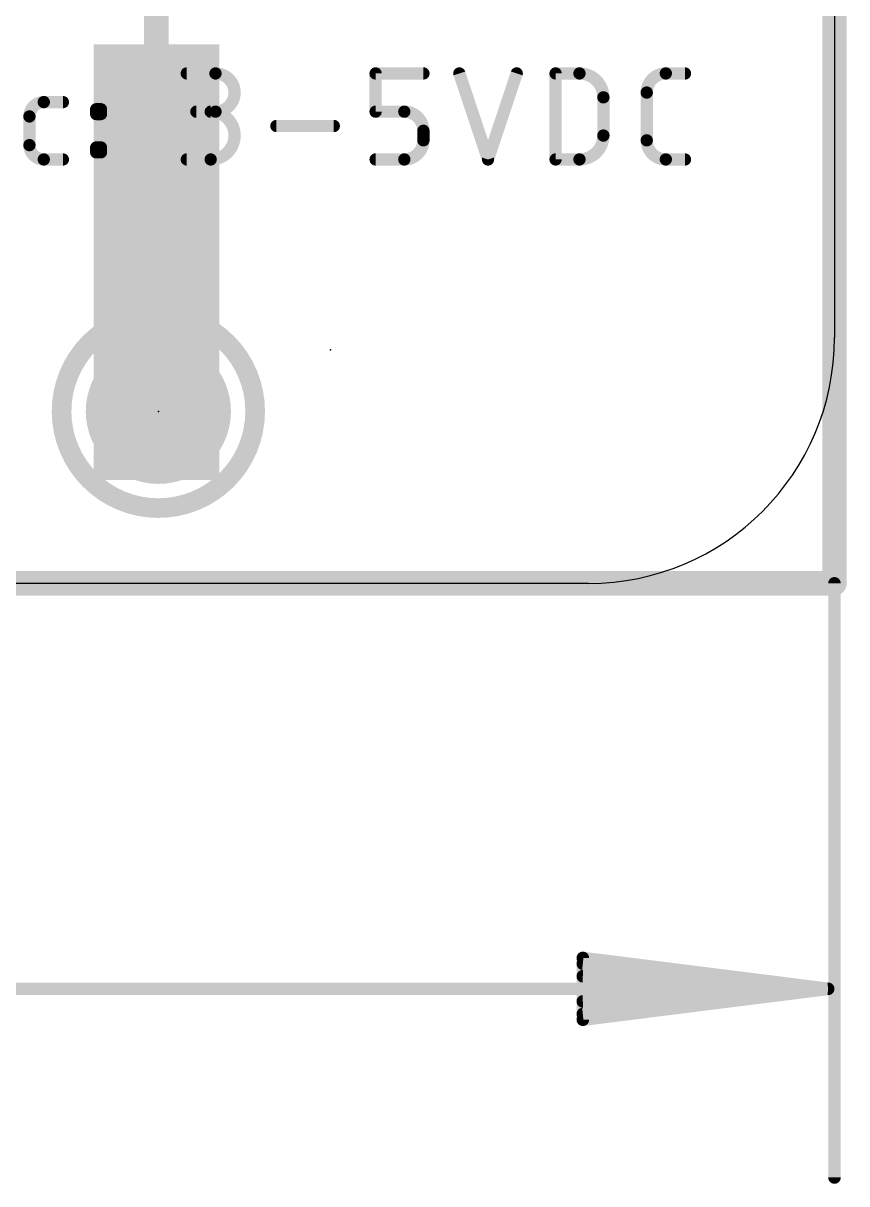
# Model space of a CAD drawing. Extents: x -44.1 to 38.2, y -17 to 24.8.
# Drawn here: x 29.72 to 38.23, y -17 to -5.01 of the extents above; entities that cross this region are included whole.
import ezdxf

# ---------------------------------------------------------------- set-up
doc = ezdxf.new("R2010")
doc.units = 0
for name, color, linetype in [('1', 12, 'CONTINUOUS'), ('16', 5, 'CONTINUOUS'), ('18', 110, 'CONTINUOUS'), ('20', 53, 'CONTINUOUS'), ('21', 40, 'CONTINUOUS'), ('23', 40, 'CONTINUOUS'), ('24', 6, 'CONTINUOUS'), ('47', 253, 'CONTINUOUS')]:
    doc.layers.add(name, color=color, linetype=linetype)

# ---------------------------------------------------------------- blocks, each defined once
blk = doc.blocks.new('PIE')
at = {"const_width": 0.5}
blk.add_lwpolyline([(0, -0.25, 1), (0, 0.25, 1), (0, -0.25)], format="xyb", dxfattribs=at)
blk = doc.blocks.new('RECT')
blk.add_solid([(-0.5, -0.5), (0.5, -0.5), (-0.5, 0.5), (0.5, 0.5)])
blk = doc.blocks.new('ROUNDV')
at = {"const_width": 0.5}
blk.add_lwpolyline([(0, -0.25, 1), (0, 0.25, 1), (0, -0.25)], format="xyb", dxfattribs=at)

msp = doc.modelspace()

# ---------------------------------------------------------------- linework, layer by layer
at = {"layer": '1'}
for points, const_width in [([(38.1, 10.795), (38.1, -10.795)], 0.254), ([(31.095, -8.997), (31.095, -7.475)], 0.2032), ([(31.115, -9.017), (31.095, -8.997)], 0.2032), ([(38.1, -10.795), (-38.1, -10.795)], 0.254)]:
    msp.add_lwpolyline(points, dxfattribs=dict(at, const_width=const_width))
for points, const_width in [([(31.1458, -7.475, 1), (31.0442, -7.475)], 0.1016), ([(31.1309, -8.9611, 1), (31.0591, -9.0329)], 0.1016), ([(31.0442, -8.997, 1), (31.1458, -8.997)], 0.1016), ([(31.0791, -9.0529, 1), (31.1509, -8.9811)], 0.1016), ([(38.1, -10.8585, 1), (38.1, -10.7315)], 0.127), ([(38.0365, -10.795, 1), (38.1635, -10.795)], 0.127)]:
    msp.add_lwpolyline(points, format="xyb", dxfattribs=dict(at, const_width=const_width))
at = {"layer": '16', "const_width": 0.254}
for points in [[(38.1, 10.795), (38.1, -10.795)], [(31.095, -3.409), (31.095, -7.475)], [(38.1, -10.795), (-38.1, -10.795)]]:
    msp.add_lwpolyline(points, dxfattribs=at)
at = {"layer": '16', "const_width": 0.127}
for points in [[(31.0315, -7.475, 1), (31.1585, -7.475)], [(38.1, -10.8585, 1), (38.1, -10.7315)], [(38.0365, -10.795, 1), (38.1635, -10.795)]]:
    msp.add_lwpolyline(points, format="xyb", dxfattribs=at)
at = {"layer": '20'}
for p, q in [((38.1, 8.255), (38.1, -8.255)), ((35.56, -10.795), (-35.56, -10.795))]:
    msp.add_line(p, q, dxfattribs=at)
msp.add_arc((35.56, -8.255), 2.54, 270, 0, dxfattribs=at)
at = {"layer": '21', "const_width": 0.127}
for points in [[(31.4086, -5.5245), (31.705, -5.5245)], [(33.3594, -5.9196), (33.3594, -5.5245)], [(33.3594, -5.5245), (33.8533, -5.5245)], [(34.2244, -5.5245), (34.5207, -6.4135)], [(34.5207, -6.4135), (34.817, -5.5245)], [(35.2186, -6.4135), (35.2186, -5.5245)], [(35.2186, -5.5245), (35.4656, -5.5245)], [(36.3577, -5.5245), (36.5552, -5.5245)], [(29.9312, -5.8208), (30.1287, -5.8208)], [(35.7125, -5.7714), (35.7125, -6.1666)], [(36.1601, -6.2159), (36.1601, -5.7221)], [(30.4727, -5.9443), (30.4727, -5.8949)], [(30.4727, -5.8949), (30.522, -5.8949)], [(30.522, -5.8949), (30.522, -5.9443)], [(31.705, -5.9196), (31.5074, -5.9196)], [(33.6557, -5.9196), (33.3594, -5.9196)], [(29.783, -6.2653), (29.783, -5.969)], [(30.522, -5.9443), (30.4727, -5.9443)], [(32.3346, -6.0678), (32.9273, -6.0678)], [(33.8533, -6.2159), (33.8533, -6.1172)], [(30.4727, -6.3394), (30.4727, -6.29)], [(30.4727, -6.29), (30.522, -6.29)], [(30.522, -6.29), (30.522, -6.3394)], [(30.1287, -6.4135), (29.9312, -6.4135)], [(30.522, -6.3394), (30.4727, -6.3394)], [(31.4086, -6.4135), (31.6556, -6.4135)], [(33.3594, -6.4135), (33.6557, -6.4135)], [(35.4656, -6.4135), (35.2186, -6.4135)], [(36.5552, -6.4135), (36.3577, -6.4135)]]:
    msp.add_lwpolyline(points, dxfattribs=at)
at = {"layer": '21'}
for points, const_width in [([(31.4086, -5.4928, 1), (31.4086, -5.5563)], 0.0635), ([(31.705, -5.9196, 1), (31.705, -5.5245)], 0.127), ([(31.705, -5.4928, 1), (31.705, -5.5563)], 0.0635), ([(31.705, -5.5563, 1), (31.705, -5.4928)], 0.0635), ([(33.3911, -5.5245, 1), (33.3276, -5.5245)], 0.0635), ([(33.3594, -5.4928, 1), (33.3594, -5.5563)], 0.0635), ([(33.8533, -5.5563, 1), (33.8533, -5.4928)], 0.0635), ([(34.2545, -5.5145, 1), (34.1943, -5.5345)], 0.0635), ([(34.8472, -5.5345, 1), (34.7869, -5.5145)], 0.0635), ([(35.2504, -5.5245, 1), (35.1869, -5.5245)], 0.0635), ([(35.2186, -5.4928, 1), (35.2186, -5.5563)], 0.0635), ([(35.7125, -5.7714, 0.4142), (35.4656, -5.5245)], 0.127), ([(35.4656, -5.4928, 1), (35.4656, -5.5563)], 0.0635), ([(35.4656, -5.5563, 1), (35.4656, -5.4928)], 0.0635), ([(36.3577, -5.5245, 0.4142), (36.1601, -5.7221)], 0.127), ([(36.3577, -5.4928, 1), (36.3577, -5.5563)], 0.0635), ([(36.3577, -5.5562, 1), (36.3577, -5.4928)], 0.0635), ([(36.5552, -5.5563, 1), (36.5552, -5.4928)], 0.0635), ([(29.9312, -5.8208, 0.4142), (29.783, -5.969)], 0.127), ([(29.9312, -5.7891, 1), (29.9312, -5.8526)], 0.0635), ([(29.9312, -5.8526, 1), (29.9312, -5.7891)], 0.0635), ([(30.1287, -5.8526, 1), (30.1287, -5.7891)], 0.0635), ([(35.7443, -5.7714, 1), (35.6808, -5.7714)], 0.0635), ([(35.6808, -5.7714, 1), (35.7443, -5.7714)], 0.0635), ([(36.1919, -5.7221, 1), (36.1284, -5.7221)], 0.0635), ([(36.1284, -5.7221, 1), (36.1919, -5.7221)], 0.0635), ([(30.5044, -5.8949, 1), (30.4409, -5.8949)], 0.0635), ([(30.4727, -5.8632, 1), (30.4727, -5.9267)], 0.0635), ([(30.5538, -5.8949, 1), (30.4903, -5.8949)], 0.0635), ([(30.522, -5.9267, 1), (30.522, -5.8632)], 0.0635), ([(31.5074, -5.8879, 1), (31.5074, -5.9514)], 0.0635), ([(31.6556, -6.4135, 1), (31.6556, -5.9196)], 0.127), ([(31.6556, -5.8879, 1), (31.6556, -5.9514)], 0.0635), ([(31.705, -5.8879, 1), (31.705, -5.9514)], 0.0635), ([(31.705, -5.9514, 1), (31.705, -5.8879)], 0.0635), ([(33.3594, -5.8879, 1), (33.3594, -5.9514)], 0.0635), ([(33.8533, -6.1172, 0.4142), (33.6557, -5.9196)], 0.127), ([(33.6557, -5.8879, 1), (33.6557, -5.9514)], 0.0635), ([(33.6557, -5.9514, 1), (33.6557, -5.8879)], 0.0635), ([(29.8148, -5.969, 1), (29.7513, -5.969)], 0.0635), ([(29.7513, -5.969, 1), (29.8148, -5.969)], 0.0635), ([(30.4727, -5.9126, 1), (30.4727, -5.9761)], 0.0635), ([(30.4409, -5.9443, 1), (30.5044, -5.9443)], 0.0635), ([(30.4903, -5.9443, 1), (30.5538, -5.9443)], 0.0635), ([(30.522, -5.9761, 1), (30.522, -5.9126)], 0.0635), ([(33.3276, -5.9196, 1), (33.3911, -5.9196)], 0.0635), ([(32.3346, -6.036, 1), (32.3346, -6.0995)], 0.0635), ([(32.9273, -6.0995, 1), (32.9273, -6.036)], 0.0635), ([(33.885, -6.1172, 1), (33.8215, -6.1172)], 0.0635), ([(33.8215, -6.1172, 1), (33.885, -6.1172)], 0.0635), ([(35.4656, -6.4135, 0.4142), (35.7125, -6.1666)], 0.127), ([(35.7443, -6.1666, 1), (35.6808, -6.1666)], 0.0635), ([(29.783, -6.2653, 0.4142), (29.9312, -6.4135)], 0.127), ([(29.8147, -6.2653, 1), (29.7513, -6.2653)], 0.0635), ([(29.7513, -6.2653, 1), (29.8148, -6.2653)], 0.0635), ([(30.5044, -6.29, 1), (30.4409, -6.29)], 0.0635), ([(30.4727, -6.2583, 1), (30.4727, -6.3218)], 0.0635), ([(30.5538, -6.29, 1), (30.4903, -6.29)], 0.0635), ([(30.522, -6.3218, 1), (30.522, -6.2583)], 0.0635), ([(33.6557, -6.4135, 0.4142), (33.8533, -6.2159)], 0.127), ([(33.885, -6.2159, 1), (33.8215, -6.2159)], 0.0635), ([(33.8215, -6.2159, 1), (33.885, -6.2159)], 0.0635), ([(35.6808, -6.1666, 1), (35.7443, -6.1666)], 0.0635), ([(36.1601, -6.2159, 0.4142), (36.3577, -6.4135)], 0.127), ([(36.1919, -6.2159, 1), (36.1284, -6.2159)], 0.0635), ([(36.1284, -6.2159, 1), (36.1919, -6.2159)], 0.0635), ([(29.9312, -6.3818, 1), (29.9312, -6.4452)], 0.0635), ([(29.9312, -6.4452, 1), (29.9312, -6.3818)], 0.0635), ([(30.1287, -6.4452, 1), (30.1287, -6.3818)], 0.0635), ([(30.4727, -6.3077, 1), (30.4727, -6.3712)], 0.0635), ([(30.4409, -6.3394, 1), (30.5044, -6.3394)], 0.0635), ([(30.4903, -6.3394, 1), (30.5538, -6.3394)], 0.0635), ([(30.522, -6.3712, 1), (30.522, -6.3077)], 0.0635), ([(31.4086, -6.3818, 1), (31.4086, -6.4452)], 0.0635), ([(31.6556, -6.3818, 1), (31.6556, -6.4452)], 0.0635), ([(31.6556, -6.4452, 1), (31.6556, -6.3818)], 0.0635), ([(33.3594, -6.3818, 1), (33.3594, -6.4452)], 0.0635), ([(33.6557, -6.3818, 1), (33.6557, -6.4452)], 0.0635), ([(33.6557, -6.4452, 1), (33.6557, -6.3818)], 0.0635), ([(35.2186, -6.3818, 1), (35.2186, -6.4452)], 0.0635), ([(35.4656, -6.3818, 1), (35.4656, -6.4452)], 0.0635), ([(35.4656, -6.4452, 1), (35.4656, -6.3818)], 0.0635), ([(36.3577, -6.3818, 1), (36.3577, -6.4452)], 0.0635), ([(36.3577, -6.4452, 1), (36.3577, -6.3818)], 0.0635), ([(36.5552, -6.4452, 1), (36.5552, -6.3818)], 0.0635), ([(34.4906, -6.4035, 1), (34.5508, -6.4235)], 0.0635), ([(34.4906, -6.4235, 1), (34.5508, -6.4035)], 0.0635), ([(35.1869, -6.4135, 1), (35.2504, -6.4135)], 0.0635), ([(31.115, -10.017, 1), (31.115, -8.017, 1), (31.115, -10.017)], 0.2032)]:
    msp.add_lwpolyline(points, format="xyb", dxfattribs=dict(at, const_width=const_width))
at = {"layer": '23'}
msp.add_point((31.115, -9.017), dxfattribs=at)
at = {"layer": '24'}
msp.add_point((32.893, -8.382), dxfattribs=at)
at = {"layer": '47', "const_width": 0.13}
for points in [[(38.1, -10.795), (38.1, -16.936)], [(38.035, -14.986), (35.5, -14.6668)], [(35.5, -14.6668), (35.5, -15.3052)], [(38.035, -14.986), (35.5, -14.726)], [(38.035, -14.986), (35.5, -14.856)], [(38.035, -14.986), (-38.035, -14.986)], [(35.5, -15.3052), (38.035, -14.986)], [(35.5, -15.116), (38.035, -14.986)], [(35.5, -15.246), (38.035, -14.986)]]:
    msp.add_lwpolyline(points, dxfattribs=at)
at = {"layer": '47', "const_width": 0.065}
for points in [[(38.1325, -10.795, 1), (38.0675, -10.795)], [(35.5041, -14.6345, 1), (35.4959, -14.699)], [(35.5325, -14.6668, 1), (35.4675, -14.6668)], [(35.5033, -14.6937, 1), (35.4967, -14.7583)], [(35.5017, -14.8235, 1), (35.4983, -14.8885)], [(38.0391, -15.0182, 1), (38.0309, -14.9538)], [(38.0309, -15.0182, 1), (38.0391, -14.9538)], [(38.0383, -15.0183, 1), (38.0317, -14.9537)], [(38.0317, -15.0183, 1), (38.0383, -14.9537)], [(38.0333, -15.0185, 1), (38.0367, -14.9535)], [(38.0367, -15.0185, 1), (38.0333, -14.9535)], [(38.035, -15.0185, 1), (38.035, -14.9535)], [(35.4983, -15.0835, 1), (35.5017, -15.1485)], [(35.4967, -15.2137, 1), (35.5033, -15.2783)], [(35.4959, -15.273, 1), (35.5041, -15.3375)], [(35.4675, -15.3052, 1), (35.5325, -15.3052)], [(38.0675, -16.936, 1), (38.1325, -16.936)]]:
    msp.add_lwpolyline(points, format="xyb", dxfattribs=at)

# ---------------------------------------------------------------- block references
at = {"layer": '1', "xscale": 1.5, "yscale": 1.5}
msp.add_blockref('PIE', (31.115, -9.017), dxfattribs=at)
at = {"layer": '16', "xscale": 1.3, "yscale": 4.5, "rotation": 180}
msp.add_blockref('RECT', (31.095, -7.475), dxfattribs=at)
at = {"layer": '18', "xscale": 0.889, "yscale": 0.889}
msp.add_blockref('ROUNDV', (31.095, -7.475), dxfattribs=at)
msp.add_blockref('ROUNDV', (31.095, -7.475), dxfattribs=at)

doc.saveas('drawing.dxf')
